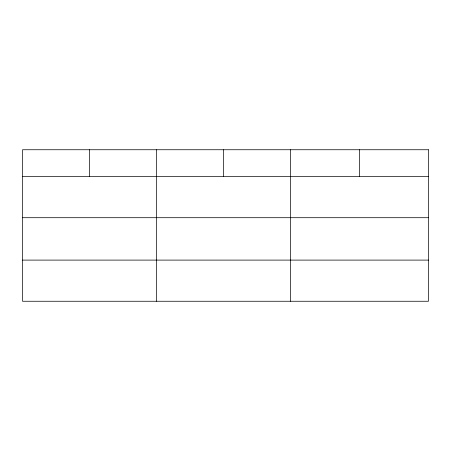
<?xml version="1.0" encoding="UTF-8"?>
<svg xmlns="http://www.w3.org/2000/svg" width="451" height="451" viewBox="0 0 451 451"><rect width="100%" height="100%" fill="white"/><g stroke="black" fill="none" stroke-linecap="round" stroke-linejoin="round"><path stroke-width="0.68" d="M22.55 176.55L428.45 176.55M22.55 217.703L428.45 217.703M22.55 260.103L428.45 260.103M359.447 149.743L359.447 176.55M290.444 149.743L290.444 301.257M223.47 149.743L223.47 176.55M156.497 149.743L156.497 301.257M89.523 149.743L89.523 176.55M428.45 149.743L22.55 149.743L22.55 301.257L428.45 301.257L428.45 149.743"/></g></svg>
